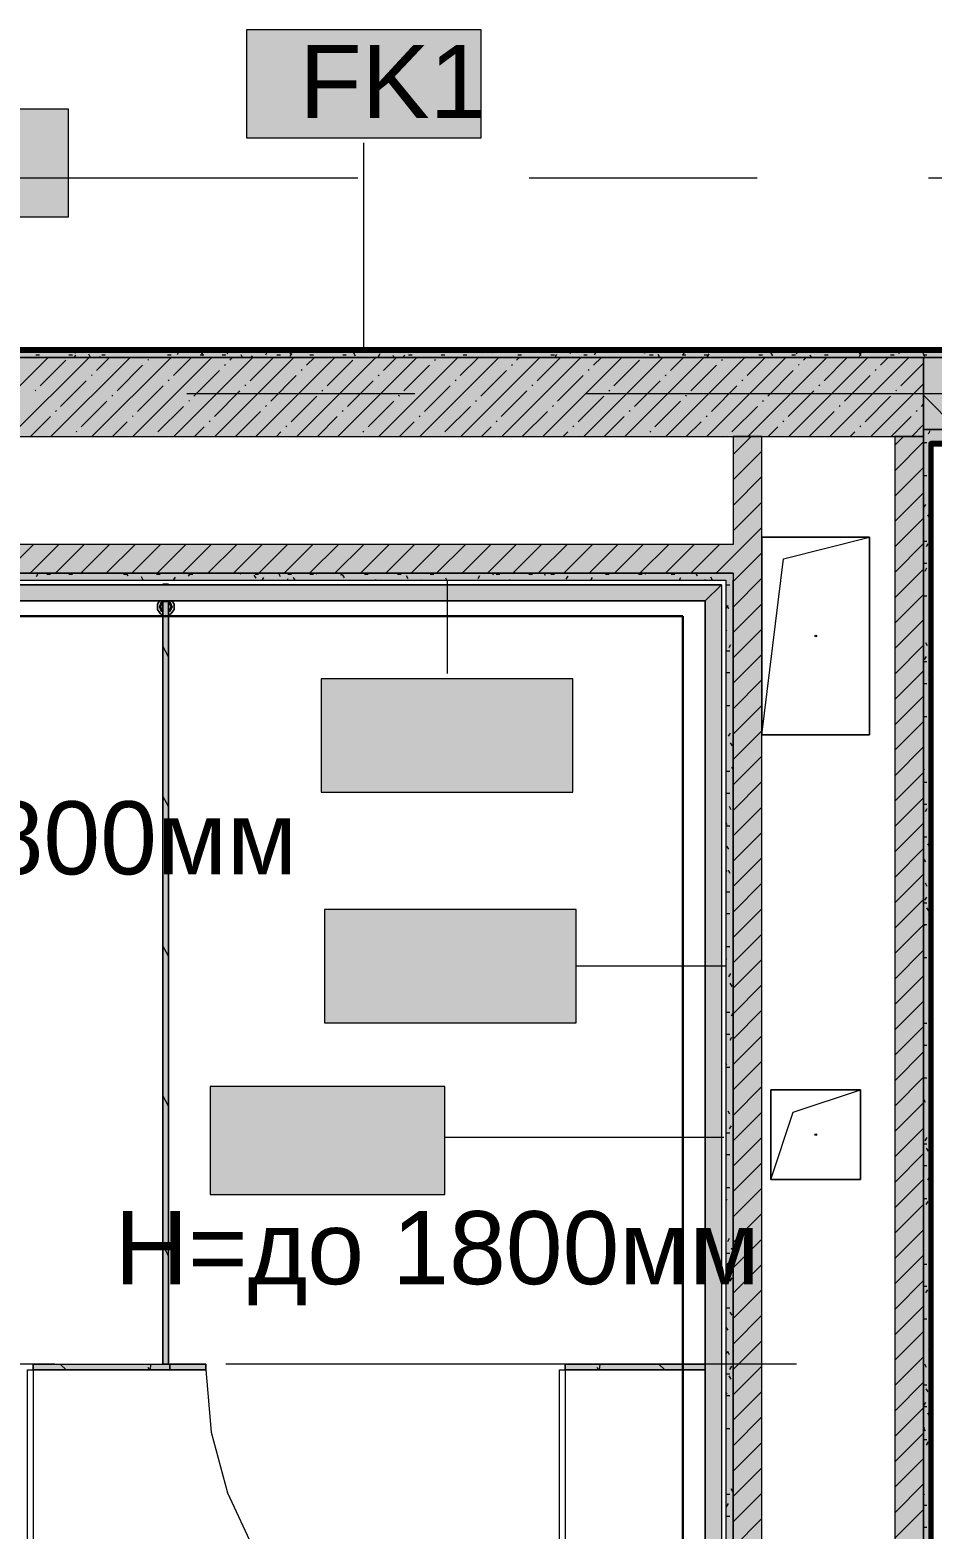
# Model space of a CAD drawing. Header units: millimetres. Extents: x -3817 to 677485, y -22715 to 103890.
# Drawn here: x 444122 to 446632, y 9259 to 13430 of the extents above; entities that cross this region are included whole.
import ezdxf

# ---------------------------------------------------------------- set-up
doc = ezdxf.new("R2010")
doc.units = ezdxf.units.MM
doc.layers.add('PDF _Геометрия', color=7, linetype='Continuous', true_color=0x1d1d1d)
doc.layers.add('PDF _Сплошная заливка', color=7, linetype='Continuous', true_color=0xffffff)
doc.layers.add('PDF _Текст', color=7, linetype='Continuous')
doc.styles.add('PDF GOST-Common', font='arial.ttf')

msp = doc.modelspace()

# ---------------------------------------------------------------- hatches: boundary and pattern name
at = {"layer": 'PDF _Сплошная заливка', "transparency": 33554559}
h = msp.add_hatch(color=256, dxfattribs=at)
h.paths.add_polyline_path([(443532.5, 12519), (448468.6, 12519), (448467.6, 12539), (443388.6, 12539), (443388.6, 12519)], flags=0)
h.paths.add_polyline_path([(438538.6, 12519), (443154.7, 12519), (443154.7, 12539), (438538.6, 12539), (438538.6, 12527)], flags=0)
h.paths.add_polyline_path([(436828.6, 12519), (437478.6, 12519), (437478.6, 12539), (436828.6, 12539), (436828.6, 12527)], flags=0)
h = msp.add_hatch(color=256, dxfattribs=at)
h.paths.add_polyline_path([(448488.6, 12319), (448488.6, 12519), (446608.6, 12519), (446608.6, 12319), (448057.8, 12319)], flags=0)
h.paths.add_polyline_path([(439208.6, 12319), (439208.6, 12519), (438508.6, 12519), (438508.6, 12319), (438538.6, 12319)], flags=0)
h.paths.add_polyline_path([(437508.6, 12319), (437508.6, 12519), (437028.6, 12519), (437028.6, 12319), (437478.6, 12319)], flags=0)
for points in [[(446608.6, 12299), (446608.6, 12519), (439208.6, 12519), (439208.6, 12299), (446528.6, 12299)], [(450258.6, 12279), (450258.6, 12319), (446608.6, 12319), (446608.6, 12279), (449350.7, 12279)], [(446078.6, 7319), (446158.6, 7319), (446158.6, 12299), (446078.6, 12299), (446078.6, 7339)], [(446528.6, 7319), (446608.6, 7319), (446608.6, 12299), (446528.6, 12299), (446528.6, 10137.9)], [(446608.6, 7099), (446628.6, 7099), (446628.6, 12278.5), (446608.6, 12279), (446608.6, 10137.9)], [(445471.9, 11919), (446078.6, 11919), (446078.6, 11999), (439288.6, 11999), (439288.6, 11919), (441248.6, 11919), (441248.6, 11959), (441253.6, 11959), (441253.6, 11919), (441792.4, 11919), (441804, 11939), (441838.6, 11919), (441843.6, 11919), (441843.6, 11959), (441848.6, 11959), (441848.6, 11919), (443048.6, 11919), (443048.6, 11959), (443053.6, 11959), (443053.6, 11919), (443592.4, 11919), (443604, 11939), (443638.6, 11919), (443643.6, 11919), (443643.6, 11959), (443648.6, 11959), (443648.6, 11919), (444825.4, 11919)], [(446058.6, 7339), (446078.6, 7339), (446078.6, 11899), (446058.6, 11899), (446058.6, 10137.9)]]:
    msp.add_hatch(color=256, dxfattribs=at).paths.add_polyline_path(points)
h = msp.add_hatch(color=256, dxfattribs=at)
h.paths.add_polyline_path([(446058.6, 11899), (446078.6, 11899), (446078.6, 11919), (443638.6, 11919), (443627.1, 11899), (445471.9, 11899)], flags=0)
h.paths.add_polyline_path([(439308.6, 11899), (441780.9, 11899), (441792.4, 11919), (439288.6, 11919), (439288.6, 11899)], flags=0)
h.paths.add_polyline_path([(443580.9, 11899), (443592.4, 11919), (441838.6, 11919), (441827.1, 11899), (443314, 11899)], flags=0)
at = {"layer": 'PDF _Сплошная заливка', "true_color": 0xd7cdc4, "transparency": 33554559}
h = msp.add_hatch(color=254, dxfattribs=at)
h.paths.add_polyline_path([(446001.1, 11841.5), (446046.1, 11886.5), (443619.9, 11886.5), (443593.9, 11841.5), (445471.9, 11841.5)], flags=0)
h.paths.add_polyline_path([(443314, 11841.5), (443547.7, 11841.5), (443573.7, 11886.5), (441819.9, 11886.5), (441793.9, 11841.5), (442886, 11841.5)], flags=0)
h.paths.add_polyline_path([(441593.1, 11841.5), (441747.7, 11841.5), (441773.7, 11886.5), (439321.1, 11886.5), (439366.1, 11841.5), (441269.9, 11841.5)], flags=0)
at = {"layer": 'PDF _Сплошная заливка', "true_color": 0xe2ddcd, "transparency": 33554559}
msp.add_hatch(color=254, dxfattribs=at).paths.add_polyline_path([(444492.1, 9718), (444508.1, 9718), (444508.1, 11838), (444492.1, 11838), (444492.1, 10137.9)])

# ---------------------------------------------------------------- linework, layer by layer
at = {"layer": 'PDF _Геометрия', "color": 7, "lineweight": 9}
for points in [[(445377.7, 13430.1), (444724.6, 13430.1), (444724.6, 13130.1), (445377.7, 13130.1)], [(444229.3, 13209.9), (443576.2, 13209.9), (443576.2, 12909.9), (444229.3, 12909.9)], [(446608.6, 12519), (448468.6, 12519), (446608.6, 12519), (446608.6, 12319), (446608.6, 12299), (446528.6, 12299), (446608.6, 12299), (446608.6, 12319)], [(446458.6, 12019), (446458.6, 11469), (446158.6, 11469), (446158.6, 12019)], [(446458.6, 12019), (446158.6, 12019), (446158.6, 11469), (446458.6, 11469)], [(446001.1, 7396.5), (446001.1, 11841.5), (446046.1, 11886.5), (446046.1, 7351.5), (445708.6, 7351.5), (445708.6, 7396.5), (445708.6, 7351.5), (446046.1, 7351.5), (446001.1, 7396.5), (445708.6, 7396.5)], [(444492.1, 11803.2), (444485.7, 11805.3), (444476.7, 11817.6), (444476.7, 11832.8), (444483, 11841.5), (444476.7, 11832.8), (444476.7, 11817.6), (444485.7, 11805.3)], [(444492.1, 11811), (444487.7, 11812.8), (444482.6, 11825.2), (444487.7, 11837.7), (444492.1, 11839.5), (444487.7, 11837.7), (444482.6, 11825.2), (444487.7, 11812.8)], [(444492.1, 11838), (444485.1, 11826.6), (444490, 11814.1), (444492.1, 11812.5)], [(444492.1, 11841.5), (444492.1, 9718), (444492.1, 11838)], [(444517.2, 11841.5), (444523.5, 11832.8), (444523.5, 11817.6), (444514.6, 11805.3), (444508.1, 11803.2), (444514.6, 11805.3), (444523.5, 11817.6), (444523.5, 11832.8)], [(444508.1, 11841.5), (444508.1, 11838), (444508.1, 9718)], [(444508.1, 11839.5), (444512.6, 11837.7), (444517.7, 11825.2), (444512.6, 11812.8), (444508.1, 11811), (444512.6, 11812.8), (444517.7, 11825.2), (444512.6, 11837.7)], [(444508.1, 11812.5), (444515.1, 11823.9), (444510.3, 11836.3), (444508.1, 11838)], [(445632.7, 11624.8), (444932.7, 11624.8), (444932.7, 11309.2), (445632.7, 11309.2)], [(445641.7, 10983.3), (444941.7, 10983.3), (444941.7, 10667.7), (445641.7, 10667.7)], [(445276.5, 10490.2), (444623.4, 10490.2), (444623.4, 10190.2), (445276.5, 10190.2)], [(446433.6, 10481.5), (446433.6, 10231.5), (446183.6, 10231.5), (446183.6, 10481.5)], [(446433.6, 10481.5), (446183.6, 10481.5), (446183.6, 10231.5), (446433.6, 10231.5)], [(445611.6, 9718), (445611.6, 9702)]]:
    msp.add_lwpolyline(points, close=True, dxfattribs=at)
for points in [[(445051.2, 12539.5), (445051.2, 13116.2)], [(446629.6, 7099), (446628.6, 7099), (446628.6, 12278.5)], [(446158.6, 11469), (446218.6, 11959), (446458.6, 12019)], [(446078.6, 11919), (443638.6, 11919), (446078.6, 11919), (446078.6, 11899), (446078.6, 7339), (446078.6, 7319), (445738.6, 7319), (446078.6, 7319), (446158.6, 7319)], [(444508.1, 11886.3), (444508.1, 11888), (444492.1, 11888), (444492.1, 11886.3)], [(445282.7, 11899), (445282.7, 11639.3)], [(446078.6, 7339), (446078.6, 11899)], [(446046.1, 11886.5), (443619.9, 11886.5), (446046.1, 11886.5), (446046.1, 7351.5)], [(446001.1, 11841.5), (443593.9, 11841.5), (446001.1, 11841.5), (446001.1, 7396.5)], [(444492.1, 11837), (444489.5, 11835.9), (444485.1, 11825.2), (444489.5, 11814.6), (444492.1, 11813.5)], [(444492.1, 11813.5), (444492.1, 11816.3), (444492.1, 11819.9), (444492.1, 11823.7), (444492.1, 11827.1), (444492.1, 11830.7), (444492.1, 11834.2), (444492.1, 11836.9)], [(444508.1, 11813.5), (444510.8, 11814.6), (444515.2, 11825.2), (444510.8, 11835.9), (444508.1, 11837)], [(444508.1, 11836.9), (444508.1, 11834.2), (444508.1, 11830.6), (444508.1, 11826.8), (444508.1, 11823.4), (444508.1, 11819.7), (444508.1, 11816.3), (444508.1, 11813.5)], [(446058.6, 10825.8), (445641.7, 10825.8)], [(446183.6, 10231.5), (446246.1, 10419), (446433.6, 10481.5)], [(446053.1, 10348.3), (445276.5, 10348.3)], [(443131.6, 9702), (443131.6, 9718), (443131.6, 9702), (443146.8, 9528.4), (443191.9, 9360), (443265.6, 9202), (443365.6, 9059.2), (443488.8, 8936), (443631.6, 8836), (443789.6, 8762.3), (443958, 8717.2), (444131.6, 8702), (444115.6, 8702), (444115.6, 9702), (444131.6, 9702), (444131.6, 8702)], [(444131.6, 9718), (444511.6, 9718), (444511.6, 9702), (444511.6, 9718)], [(444131.6, 9718), (444131.6, 9702), (444131.6, 9718)], [(444508.1, 9718), (444492.1, 9718)], [(444611.6, 9702), (444611.6, 9718), (444511.6, 9718), (444611.6, 9718), (444611.6, 9702), (444626.8, 9528.4), (444671.9, 9360), (444745.6, 9202), (444845.6, 9059.2), (444968.8, 8936), (445111.6, 8836), (445269.6, 8762.3), (445438, 8717.2), (445611.6, 8702), (445595.6, 8702), (445595.6, 9702), (445611.6, 9702), (445611.6, 8702)], [(446001.1, 9718), (445611.6, 9718), (446001.1, 9718)], [(444131.6, 9702), (444511.6, 9702), (444131.6, 9702)], [(444611.6, 9702), (444511.6, 9702), (444611.6, 9702)], [(446001.1, 9702), (445611.6, 9702), (446001.1, 9702)]]:
    msp.add_lwpolyline(points, dxfattribs=at)
at = {"layer": 'PDF _Геометрия', "color": 253, "lineweight": 9, "true_color": 0xaaaaaa}
for points in [[(443447.2, 13019), (445034.7, 13019)], [(445511, 13019), (446146, 13019)], [(446622.2, 13019), (447597.6, 13019), (450097.6, 13019)], [(444558.5, 12419), (445193.5, 12419)], [(445669.7, 12419), (447597.6, 12419), (450097.6, 12419)], [(443556.5, 9719), (444191.5, 9719)], [(444667.7, 9719), (446255.2, 9719)]]:
    msp.add_lwpolyline(points, dxfattribs=at)
at = {"layer": 'PDF _Геометрия', "color": 231, "lineweight": 70, "true_color": 0xff80c0}
for points in [[(448468.6, 12719), (448467.6, 12719), (448467.6, 12540), (443388.6, 12540), (443154.7, 12540), (438538.6, 12540), (438538.6, 12539), (443154.7, 12539), (443388.6, 12539), (448467.6, 12539)], [(445708.6, 7079), (445708.6, 7078), (446628.6, 7078), (446628.6, 7079), (446629.6, 7079), (446629.6, 7099), (446629.6, 12278.5), (446628.6, 12278.5)]]:
    msp.add_lwpolyline(points, dxfattribs=at)
at = {"layer": 'PDF _Геометрия', "color": 9, "lineweight": 9, "true_color": 0xc0c0c0}
for points in [[(438538.6, 12519), (438538.6, 12539), (443154.7, 12539), (443388.6, 12539), (448467.6, 12539)], [(450258.6, 12539), (450258.6, 12519), (450258.6, 12299), (448488.6, 12299), (448488.6, 12319), (446608.6, 12319), (450258.6, 12319), (450258.6, 12279), (446628.6, 12279), (446628.6, 12278.5)], [(443627.1, 11899), (446058.6, 11899), (446058.6, 7339), (445708.6, 7339), (445708.6, 7327)]]:
    msp.add_lwpolyline(points, dxfattribs=at)
for points in [[(443154.7, 12519), (438538.6, 12519), (439208.6, 12519), (443154.7, 12519), (443388.6, 12519), (446608.6, 12519), (443388.6, 12519)], [(439288.6, 11999), (439288.6, 12299), (446528.6, 12299), (446528.6, 7319), (446158.6, 7319), (446158.6, 12299), (446078.6, 12299), (446078.6, 11999)], [(446608.6, 7099), (446608.6, 7319), (446608.6, 12299), (446608.6, 12279)]]:
    msp.add_lwpolyline(points, close=True, dxfattribs=at)
at = {"layer": 'PDF _Геометрия', "lineweight": 9}
for points in [[(443952.5, 12299), (444172.5, 12519)], [(444066.6, 12299), (444286.6, 12519)], [(444180.6, 12299), (444400.6, 12519)], [(444294.7, 12299), (444514.7, 12519)], [(444307.4, 12482.8), (444343.6, 12519)], [(444408.7, 12299), (444628.7, 12519)], [(444450, 12511.3), (444452.4, 12513.7)], [(444521.3, 12468.6), (444571.7, 12519)], [(444522.8, 12299), (444742.8, 12519)], [(444636.8, 12299), (444856.8, 12519)], [(444678.1, 12511.3), (444685.8, 12519)], [(444735.1, 12454.3), (444799.8, 12519)], [(444750.9, 12299), (444970.9, 12519)], [(444864.9, 12299), (445084.9, 12519)], [(444891.9, 12497.1), (444913.9, 12519)], [(444979, 12299), (445199, 12519)], [(445093, 12299), (445313, 12519)], [(445105.8, 12482.8), (445142, 12519)], [(445207.1, 12299), (445427.1, 12519)], [(445248.3, 12511.3), (445250.7, 12513.7)], [(445319.6, 12468.6), (445370.1, 12519)], [(445321.1, 12299), (445541.1, 12519)], [(445435.2, 12299), (445655.2, 12519)], [(445476.4, 12511.3), (445484.1, 12519)], [(445533.5, 12454.3), (445598.2, 12519)], [(445549.2, 12299), (445769.2, 12519)], [(445663.3, 12299), (445883.3, 12519)], [(445690.3, 12497.1), (445712.2, 12519)], [(445777.3, 12299), (445997.3, 12519)], [(445891.4, 12299), (446111.4, 12519)], [(445904.1, 12482.8), (445940.3, 12519)], [(446005.4, 12299), (446225.4, 12519)], [(446046.7, 12511.3), (446049, 12513.7)], [(446118, 12468.6), (446168.4, 12519)], [(446119.5, 12299), (446339.5, 12519)], [(446233.5, 12299), (446453.5, 12519)], [(446274.8, 12511.3), (446282.5, 12519)], [(446331.8, 12454.3), (446396.5, 12519)], [(446347.6, 12299), (446567.6, 12519)], [(446488.6, 12497.1), (446510.5, 12519)], [(444150.6, 12440), (444221.9, 12511.3)], [(444293.2, 12468.6), (444295.5, 12470.9)], [(444364.5, 12425.8), (444435.7, 12497.1)], [(444578.3, 12411.5), (444649.6, 12482.8)], [(444663.8, 12497.1), (444666.2, 12499.4)], [(444877.7, 12482.8), (444880, 12485.2)], [(444949, 12440), (445020.2, 12511.3)], [(445091.5, 12468.6), (445093.9, 12470.9)], [(445162.8, 12425.8), (445234.1, 12497.1)], [(445376.6, 12411.5), (445447.9, 12482.8)], [(445462.2, 12497.1), (445464.5, 12499.4)], [(445676, 12482.8), (445678.4, 12485.2)], [(445747.3, 12440), (445818.6, 12511.3)], [(445889.9, 12468.6), (445892.2, 12470.9)], [(445961.1, 12425.8), (446032.4, 12497.1)], [(446175, 12411.5), (446246.3, 12482.8)], [(446260.5, 12497.1), (446262.9, 12499.4)], [(446474.4, 12482.8), (446476.7, 12485.2)], [(446545.6, 12440), (446608.6, 12503)], [(444207.6, 12383), (444278.9, 12454.3)], [(444421.5, 12368.8), (444492.8, 12440)], [(444507, 12454.3), (444509.4, 12456.7)], [(444720.9, 12440), (444723.2, 12442.4)], [(444792.1, 12397.3), (444863.4, 12468.6)], [(445006, 12383), (445077.3, 12454.3)], [(445219.8, 12368.8), (445291.1, 12440)], [(445305.4, 12454.3), (445307.7, 12456.7)], [(445519.2, 12440), (445521.6, 12442.4)], [(445590.5, 12397.3), (445661.8, 12468.6)], [(445804.3, 12383), (445875.6, 12454.3)], [(446018.2, 12368.8), (446089.4, 12440)], [(446103.7, 12454.3), (446106.1, 12456.7)], [(446317.5, 12440), (446319.9, 12442.4)], [(446388.8, 12397.3), (446460.1, 12468.6)], [(446461.6, 12299), (446608.6, 12446)], [(444136.4, 12425.8), (444138.7, 12428.2)], [(444264.7, 12326), (444335.9, 12397.3)], [(444350.2, 12411.5), (444352.6, 12413.9)], [(444564, 12397.3), (444566.4, 12399.6)], [(444635.3, 12354.5), (444706.6, 12425.8)], [(444849.2, 12340.3), (444920.4, 12411.5)], [(444934.7, 12425.8), (444937.1, 12428.2)], [(445063, 12326), (445134.3, 12397.3)], [(445148.5, 12411.5), (445150.9, 12413.9)], [(445362.4, 12397.3), (445364.8, 12399.6)], [(445433.7, 12354.5), (445504.9, 12425.8)], [(445647.5, 12340.3), (445718.8, 12411.5)], [(445733, 12425.8), (445735.4, 12428.2)], [(445861.3, 12326), (445932.6, 12397.3)], [(445946.9, 12411.5), (445949.3, 12413.9)], [(446160.7, 12397.3), (446163.1, 12399.6)], [(446232, 12354.5), (446303.3, 12425.8)], [(446445.9, 12340.3), (446517.1, 12411.5)], [(446531.4, 12425.8), (446533.8, 12428.2)], [(446602.7, 12383), (446608.6, 12389)], [(446703.4, 12319), (446608.6, 12413.8)], [(444123.6, 12299), (444179.1, 12354.5)], [(444193.4, 12368.8), (444195.7, 12371.1)], [(444407.2, 12354.5), (444409.6, 12356.9)], [(444478.5, 12311.7), (444549.8, 12383)], [(444693.9, 12299), (444763.6, 12368.8)], [(444777.9, 12383), (444780.2, 12385.4)], [(444922, 12299), (444977.5, 12354.5)], [(444991.7, 12368.8), (444994.1, 12371.1)], [(445205.6, 12354.5), (445207.9, 12356.9)], [(445276.8, 12311.7), (445348.1, 12383)], [(445492.2, 12299), (445562, 12368.8)], [(445576.2, 12383), (445578.6, 12385.4)], [(445720.3, 12299), (445775.8, 12354.5)], [(445790.1, 12368.8), (445792.4, 12371.1)], [(446003.9, 12354.5), (446006.3, 12356.9)], [(446075.2, 12311.7), (446146.5, 12383)], [(446290.5, 12299), (446360.3, 12368.8)], [(446374.6, 12383), (446376.9, 12385.4)], [(446518.6, 12299), (446574.2, 12354.5)], [(446588.4, 12368.8), (446590.8, 12371.1)], [(444250.4, 12311.7), (444252.8, 12314.1)], [(444351.7, 12299), (444393, 12340.3)], [(444579.8, 12299), (444606.8, 12326)], [(444621.1, 12340.3), (444623.4, 12342.6)], [(444807.9, 12299), (444820.6, 12311.7)], [(444834.9, 12326), (444837.3, 12328.4)], [(445048.7, 12311.7), (445051.1, 12314.1)], [(445150.1, 12299), (445191.3, 12340.3)], [(445378.2, 12299), (445405.2, 12326)], [(445419.4, 12340.3), (445421.8, 12342.6)], [(445606.3, 12299), (445619, 12311.7)], [(445633.2, 12326), (445635.6, 12328.4)], [(445847.1, 12311.7), (445849.5, 12314.1)], [(445948.4, 12299), (445989.7, 12340.3)], [(446176.5, 12299), (446203.5, 12326)], [(446217.8, 12340.3), (446220.1, 12342.6)], [(446404.6, 12299), (446417.3, 12311.7)], [(446431.6, 12326), (446434, 12328.4)], [(446575.7, 12299), (446608.6, 12332)], [(444465.8, 12299), (444466.6, 12299.9)], [(445264.1, 12299), (445265, 12299.9)], [(446062.5, 12299), (446063.3, 12299.9)], [(446078.6, 12248.8), (446128.8, 12299)], [(446528.6, 12274.6), (446553.1, 12299)], [(446528.6, 12203.8), (446608.6, 12283.8)], [(446078.6, 12178.1), (446158.6, 12258.1)], [(446078.6, 12107.4), (446158.6, 12187.4)], [(446528.6, 12133.1), (446608.6, 12213.1)], [(446528.6, 12062.4), (446608.6, 12142.4)], [(446078.6, 12036.7), (446158.6, 12116.7)], [(446528.6, 11991.7), (446608.6, 12071.7)], [(446031.7, 11919), (446078.6, 11966), (446158.6, 12046)], [(444051.8, 11919), (444131.8, 11999)], [(444122.5, 11919), (444202.5, 11999)], [(444193.2, 11919), (444273.2, 11999)], [(444263.9, 11919), (444343.9, 11999)], [(444334.6, 11919), (444414.6, 11999)], [(444405.3, 11919), (444485.3, 11999)], [(444476, 11919), (444556, 11999)], [(444546.7, 11919), (444626.7, 11999)], [(444617.4, 11919), (444697.4, 11999)], [(444688.2, 11919), (444768.2, 11999)], [(444758.9, 11919), (444838.9, 11999)], [(444829.6, 11919), (444909.6, 11999)], [(444900.3, 11919), (444980.3, 11999)], [(444971, 11919), (445051, 11999)], [(445041.7, 11919), (445121.7, 11999)], [(445112.4, 11919), (445192.4, 11999)], [(445183.1, 11919), (445263.1, 11999)], [(445253.8, 11919), (445333.8, 11999)], [(445324.6, 11919), (445404.6, 11999)], [(445395.3, 11919), (445475.3, 11999)], [(445466, 11919), (445546, 11999)], [(445536.7, 11919), (445616.7, 11999)], [(445607.4, 11919), (445687.4, 11999)], [(445678.1, 11919), (445758.1, 11999)], [(445748.8, 11919), (445828.8, 11999)], [(445819.5, 11919), (445899.5, 11999)], [(445890.2, 11919), (445970.2, 11999)], [(445960.9, 11919), (446040.9, 11999)], [(446078.6, 11895.3), (446158.6, 11975.3)], [(446528.6, 11921), (446608.6, 12001)], [(446528.6, 11850.3), (446608.6, 11930.3)], [(446078.6, 11824.6), (446158.6, 11904.6)], [(446528.6, 11779.6), (446608.6, 11859.6)], [(446078.6, 11753.8), (446158.6, 11833.8)], [(446078.6, 11683.1), (446158.6, 11763.1)], [(446528.6, 11708.9), (446608.6, 11788.9)], [(446078.6, 11612.4), (446158.6, 11692.4)], [(446528.6, 11638.2), (446608.6, 11718.2)], [(446528.6, 11567.5), (446608.6, 11647.5)], [(446078.6, 11541.7), (446158.6, 11621.7)], [(446528.6, 11496.7), (446608.6, 11576.7)], [(446078.6, 11471), (446158.6, 11551)], [(446078.6, 11400.3), (446158.6, 11480.3)], [(446528.6, 11426), (446608.6, 11506)], [(446528.6, 11355.3), (446608.6, 11435.3)], [(446078.6, 11329.6), (446158.6, 11409.6)], [(446528.6, 11284.6), (446608.6, 11364.6)], [(446078.6, 11258.9), (446158.6, 11338.9)], [(446078.6, 11188.2), (446158.6, 11268.2)], [(446528.6, 11213.9), (446608.6, 11293.9)], [(446528.6, 11143.2), (446608.6, 11223.2)], [(446078.6, 11117.5), (446158.6, 11197.5)], [(446528.6, 11072.5), (446608.6, 11152.5)], [(446078.6, 11046.7), (446158.6, 11126.7)], [(446078.6, 10976), (446158.6, 11056)], [(446528.6, 11001.8), (446608.6, 11081.8)], [(446528.6, 10931.1), (446608.6, 11011.1)], [(446078.6, 10905.3), (446158.6, 10985.3)], [(446528.6, 10860.3), (446608.6, 10940.3)], [(446078.6, 10834.6), (446158.6, 10914.6)], [(446528.6, 10789.6), (446608.6, 10869.6)], [(446078.6, 10763.9), (446158.6, 10843.9)], [(446078.6, 10693.2), (446158.6, 10773.2)], [(446528.6, 10718.9), (446608.6, 10798.9)], [(446528.6, 10648.2), (446608.6, 10728.2)], [(446078.6, 10622.5), (446158.6, 10702.5)], [(446528.6, 10577.5), (446608.6, 10657.5)], [(446078.6, 10551.8), (446158.6, 10631.8)], [(446078.6, 10481.1), (446158.6, 10561.1)], [(446528.6, 10506.8), (446608.6, 10586.8)], [(446528.6, 10436.1), (446608.6, 10516.1)], [(446078.6, 10410.3), (446158.6, 10490.3)], [(446528.6, 10365.4), (446608.6, 10445.4)], [(446078.6, 10339.6), (446158.6, 10419.6)], [(446078.6, 10268.9), (446158.6, 10348.9)], [(446528.6, 10294.7), (446608.6, 10374.7)], [(446528.6, 10223.9), (446608.6, 10304)], [(446078.6, 10198.2), (446158.6, 10278.2)], [(446528.6, 10153.2), (446608.6, 10233.2)], [(446078.6, 10127.5), (446158.6, 10207.5)], [(446078.6, 10056.8), (446158.6, 10136.8)], [(446528.6, 10082.5), (446608.6, 10162.5)], [(446078.6, 9986.1), (446158.6, 10066.1)], [(446528.6, 10011.8), (446608.6, 10091.8)], [(446528.6, 9941.1), (446608.6, 10021.1)], [(446078.6, 9915.4), (446158.6, 9995.4)], [(446528.6, 9870.4), (446608.6, 9950.4)], [(446078.6, 9844.7), (446158.6, 9924.7)], [(446078.6, 9773.9), (446158.6, 9853.9)], [(446528.6, 9799.7), (446608.6, 9879.7)], [(446528.6, 9729), (446608.6, 9809)], [(446078.6, 9703.2), (446158.6, 9783.2)], [(446528.6, 9658.3), (446608.6, 9738.3)], [(446078.6, 9632.5), (446158.6, 9712.5)], [(446078.6, 9561.8), (446158.6, 9641.8)], [(446528.6, 9587.6), (446608.6, 9667.6)], [(446528.6, 9516.8), (446608.6, 9596.8)], [(446078.6, 9491.1), (446158.6, 9571.1)], [(446528.6, 9446.1), (446608.6, 9526.1)], [(446078.6, 9420.4), (446158.6, 9500.4)], [(446078.6, 9349.7), (446158.6, 9429.7)], [(446528.6, 9375.4), (446608.6, 9455.4)], [(446528.6, 9304.7), (446608.6, 9384.7)], [(446078.6, 9279), (446158.6, 9359)], [(446528.6, 9234), (446608.6, 9314)], [(446078.6, 9208.3), (446158.6, 9288.3)]]:
    msp.add_lwpolyline(points, dxfattribs=at)
at = {"layer": 'PDF _Геометрия', "color": 253, "lineweight": 9, "true_color": 0x9b9b9b}
for points in [[(444139.8, 12537.3), (444138.8, 12539)], [(444139, 12526), (444149, 12526)], [(444151.4, 12539), (444149.7, 12536)], [(444230.4, 12526), (444240.5, 12526)], [(444249.4, 12530.2), (444244.4, 12538.9)], [(444249.1, 12525.4), (444245.4, 12519)], [(444291.1, 12519.1), (444286, 12527.8)], [(444317.1, 12521.3), (444315.8, 12519)], [(444321.8, 12526), (444331.9, 12526)], [(444385.5, 12538.4), (444385.1, 12539)], [(444504.7, 12526), (444514.8, 12526)], [(444536.5, 12535.4), (444531.5, 12526.7)], [(444563.2, 12535.4), (444561.1, 12539)], [(444573.7, 12539), (444573.1, 12537.9)], [(444596.2, 12526), (444606.2, 12526)], [(444604.8, 12524.2), (444599.8, 12532.9)], [(444657.1, 12526), (444667.2, 12526)], [(444672.9, 12528.3), (444667.8, 12537)], [(444713.5, 12519), (444709.5, 12525.9)], [(444740.6, 12523.2), (444738.2, 12519)], [(444782.2, 12534.4), (444777.2, 12525.6)], [(444809.5, 12526), (444819.6, 12526)], [(444850.3, 12530.3), (444845.2, 12521.6)], [(444850.6, 12525.3), (444845.6, 12534)], [(444901, 12526), (444911, 12526)], [(444992.4, 12526), (445002.5, 12526)], [(445028.3, 12522.3), (445023.3, 12531.1)], [(445065.4, 12519), (445064.9, 12519.9)], [(445096, 12529.2), (445091, 12520.5)], [(445135.8, 12519), (445132.9, 12524)], [(445164, 12525.1), (445160.5, 12519)], [(445175.3, 12526), (445185.3, 12526)], [(445266.7, 12526), (445276.8, 12526)], [(445311.8, 12519), (445310.6, 12521)], [(445327.7, 12526), (445337.7, 12526)], [(445383.2, 12539), (445378.3, 12530.5)], [(445410.1, 12531.6), (445405.8, 12539)], [(445480.1, 12526), (445490.1, 12526)], [(445571.5, 12526), (445581.6, 12526)], [(445587.5, 12527), (445582.8, 12519)], [(445629.1, 12538.1), (445624.1, 12529.4)], [(445663, 12526), (445673, 12526)], [(445697.1, 12534.1), (445692.1, 12525.3)], [(445723.9, 12536.8), (445722.6, 12539)], [(445833.5, 12529.7), (445828.5, 12538.4)], [(445845.8, 12526), (445855.9, 12526)], [(445874.9, 12519), (445870.1, 12527.3)], [(445937.3, 12526), (445947.3, 12526)], [(445942.9, 12533), (445937.8, 12524.3)], [(445969.6, 12537.9), (445968.9, 12539)], [(445998.2, 12526), (446008.3, 12526)], [(446010.9, 12528.9), (446005.9, 12520.2)], [(446147.3, 12534.9), (446144.9, 12539)], [(446150.6, 12526), (446160.7, 12526)], [(446188.9, 12523.7), (446183.9, 12532.4)], [(446227.9, 12539), (446225.2, 12534.3)], [(446242.1, 12526), (446252.1, 12526)], [(446257, 12527.8), (446251.9, 12536.5)], [(446297.2, 12519), (446293.6, 12525.4)], [(446333.5, 12526), (446343.6, 12526)], [(446392.7, 12519.6), (446392.3, 12519)], [(446434.3, 12530.8), (446429.3, 12522.1)], [(446434.7, 12524.8), (446429.6, 12533.5)], [(446474.3, 12539), (446470.9, 12533.2)], [(446516.4, 12526), (446526.5, 12526)], [(446544, 12537.8), (446539, 12529.1)], [(446612.4, 12521.8), (446607.3, 12530.5)], [(446607.8, 12526), (446617.9, 12526)], [(446626.2, 12314.4), (446621.2, 12305.7)], [(446608.6, 12282.2), (446617.9, 12282.2)], [(446608.6, 12190.8), (446617.9, 12190.8)], [(446613.9, 12110.3), (446608.9, 12101.6)], [(446625.7, 12072), (446620.7, 12080.7)], [(446608.6, 12007.9), (446617.9, 12007.9)], [(446621, 12000.7), (446616, 11991.9)], [(446608.6, 11946.9), (446617.9, 11946.9)], [(446616.9, 11932.6), (446611.9, 11923.9)], [(444144.3, 11917.2), (444139.3, 11908.5)], [(444169.4, 11916.4), (444179.5, 11916.4)], [(444230.4, 11916.4), (444240.5, 11916.4)], [(444286.2, 11917.9), (444285.6, 11919)], [(444382.8, 11916.4), (444392.9, 11916.4)], [(444395.9, 11910.8), (444391.2, 11919)], [(444437.5, 11899.7), (444432.5, 11908.4)], [(444474.2, 11916.4), (444484.3, 11916.4)], [(444526.1, 11907.9), (444521.1, 11899.2)], [(444567.7, 11919), (444562.7, 11910.4)], [(444565.7, 11916.4), (444575.7, 11916.4)], [(444673.3, 11919), (444672.4, 11917.4)], [(444709.6, 11916), (444707.9, 11919)], [(444751.3, 11904.9), (444746.2, 11913.6)], [(444748.6, 11916.4), (444758.6, 11916.4)], [(444771.9, 11906.8), (444767.4, 11899)], [(444819.3, 11909), (444814.3, 11917.7)], [(444839.9, 11902.7), (444837.7, 11899)], [(444840, 11916.4), (444850.1, 11916.4)], [(444860.2, 11899), (444855.9, 11906.5)], [(444901, 11916.4), (444911, 11916.4)], [(444919.7, 11919), (444918.1, 11916.3)], [(444990.1, 11919), (444986.2, 11912.2)], [(444997, 11906), (444992, 11914.7)], [(445053.4, 11916.4), (445063.4, 11916.4)], [(445085.6, 11901.6), (445084.1, 11899)], [(445144.8, 11916.4), (445154.9, 11916.4)], [(445174.7, 11903), (445169.7, 11911.7)], [(445212.2, 11899), (445211.3, 11900.5)], [(445236.2, 11916.4), (445246.3, 11916.4)], [(445282.6, 11899), (445279.3, 11904.6)], [(445373, 11911.7), (445368, 11903)], [(445412.4, 11919), (445409.6, 11914.1)], [(445419.1, 11916.4), (445429.2, 11916.4)], [(445458.6, 11899), (445457, 11901.6)], [(445510.6, 11916.4), (445520.6, 11916.4)], [(445556.5, 11912.2), (445552.6, 11919)], [(445571.5, 11916.4), (445581.6, 11916.4)], [(445577.1, 11899.4), (445576.8, 11899)], [(445618.7, 11910.6), (445613.7, 11901.9)], [(445686.8, 11906.5), (445682.4, 11899)], [(445723.9, 11916.4), (445734, 11916.4)], [(445815.4, 11916.4), (445825.4, 11916.4)], [(445834.8, 11919), (445833, 11916)], [(445870.3, 11917.4), (445869.4, 11919)], [(445906.8, 11916.4), (445916.9, 11916.4)], [(445932.5, 11905.4), (445928.8, 11899)], [(445979.9, 11910.3), (445974.9, 11919)], [(446000.5, 11901.3), (445999.2, 11899)], [(446021.6, 11899.2), (446016.6, 11907.9)], [(446628.1, 11891), (446623, 11882.3)], [(446059.2, 11886), (446069.3, 11886)], [(446611.6, 11852.7), (446608.6, 11857.7)], [(446608.6, 11855.5), (446617.9, 11855.5)], [(446064.5, 11829.2), (446059.5, 11820.5)], [(446067.3, 11820), (446062.3, 11828.7)], [(446060.4, 11761.2), (446058.6, 11758.1)], [(446619.7, 11716.6), (446614.7, 11725.3)], [(446059.2, 11703.1), (446069.3, 11703.1)], [(446071.6, 11719.6), (446066.5, 11710.8)], [(446615.8, 11686.9), (446610.8, 11678.2)], [(446059.2, 11642.1), (446069.3, 11642.1)], [(446608.6, 11672.6), (446617.9, 11672.6)], [(446627, 11645.3), (446622, 11636.5)], [(446608.6, 11611.6), (446617.9, 11611.6)], [(446059.3, 11515.5), (446058.6, 11514.3)], [(446059.2, 11550.7), (446069.3, 11550.7)], [(446608.6, 11520.2), (446617.9, 11520.2)], [(446070.5, 11473.8), (446065.4, 11465.1)], [(446076.6, 11438.2), (446071.5, 11446.9)], [(446078.6, 11427), (446076.6, 11423.5)], [(446059.2, 11367.8), (446069.3, 11367.8)], [(446078.6, 11373.6), (446075.6, 11378.9)], [(446610.6, 11373.1), (446608.6, 11369.6)], [(446059.2, 11306.8), (446069.3, 11306.8)], [(446608.6, 11337.3), (446617.9, 11337.3)], [(446628.6, 11335.4), (446624, 11343.5)], [(446073.6, 11260.5), (446068.5, 11269.2)], [(446608.6, 11276.4), (446617.9, 11276.4)], [(446617.7, 11263.5), (446612.7, 11254.7)], [(446628.6, 11274.4), (446628, 11275.5)], [(446062.4, 11218.9), (446058.6, 11225.4)], [(446059.2, 11215.4), (446069.3, 11215.4)], [(446608.6, 11184.9), (446617.9, 11184.9)], [(446066.5, 11150.8), (446061.5, 11159.5)], [(446626, 11157.1), (446621, 11165.8)], [(446614.8, 11115.5), (446609.8, 11124.2)], [(446061.2, 11092), (446058.6, 11087.6)], [(446070.6, 11082.8), (446065.6, 11091.5)], [(446618.9, 11047.4), (446613.9, 11056.1)], [(446059.4, 11041.2), (446058.6, 11042.5)], [(446059.2, 11032.5), (446069.3, 11032.5)], [(446616.6, 11017.7), (446611.6, 11009)], [(446059.2, 10971.6), (446069.3, 10971.6)], [(446078.6, 11000.3), (446078.5, 11000)], [(446608.6, 11002), (446617.9, 11002)], [(446623, 10979.4), (446618, 10988.1)], [(446627.8, 10976.1), (446622.8, 10967.4)], [(446611.9, 10937.8), (446608.6, 10943.3)], [(446608.6, 10941.1), (446617.9, 10941.1)], [(446060.1, 10846.3), (446058.6, 10843.7)], [(446059.2, 10880.1), (446069.3, 10880.1)], [(446608.6, 10849.6), (446617.9, 10849.6)], [(446071.3, 10804.6), (446066.2, 10795.9)], [(446075.8, 10769), (446070.7, 10777.7)], [(446628.6, 10794.7), (446625.7, 10789.7)], [(446608.9, 10760.1), (446608.6, 10760.4)], [(446059.2, 10697.2), (446069.3, 10697.2)], [(446078.3, 10695), (446073.3, 10686.3)], [(446059.2, 10636.3), (446069.3, 10636.3)], [(446608.6, 10666.8), (446617.9, 10666.8)], [(446628.2, 10665.6), (446623.2, 10674.3)], [(446074.3, 10626.9), (446069.2, 10618.2)], [(446608.6, 10605.8), (446617.9, 10605.8)], [(446061.6, 10549.7), (446058.6, 10554.8)], [(446059.2, 10544.8), (446069.3, 10544.8)], [(446608.6, 10514.4), (446617.9, 10514.4)], [(446628.6, 10550.8), (446624.6, 10543.9)], [(446614, 10446.3), (446609, 10455)], [(446069.8, 10413.6), (446064.8, 10422.3)], [(446059.2, 10362), (446069.3, 10362)], [(446073.2, 10381.2), (446068.1, 10372.5)], [(446617.4, 10348.5), (446612.4, 10339.8)], [(446608.6, 10331.5), (446617.9, 10331.5)], [(446622.2, 10310.2), (446617.2, 10318.9)], [(446059.2, 10301), (446069.3, 10301)], [(446608.6, 10270.5), (446617.9, 10270.5)], [(446624.5, 10238.9), (446619.5, 10230.2)], [(446060.9, 10177.1), (446058.6, 10173.2)], [(446059.2, 10209.6), (446069.3, 10209.6)], [(446608.6, 10179.1), (446617.9, 10179.1)], [(446620.4, 10170.8), (446615.4, 10162.1)], [(446628.6, 10124.1), (446626.5, 10120.5)], [(446068, 10067.4), (446063, 10058.7)], [(446059.2, 10026.7), (446069.3, 10026.7)], [(446078.6, 10032.5), (446074, 10040.5)], [(446063.9, 9999.4), (446058.9, 9990.7)], [(446078.6, 9971.6), (446078.1, 9972.5)], [(446608.6, 9996.2), (446617.9, 9996.2)], [(446059.2, 9965.7), (446069.3, 9965.7)], [(446075.1, 9957.8), (446070, 9949.1)], [(446608.6, 9935.2), (446617.9, 9935.2)], [(446628.6, 9933.3), (446626.4, 9937.1)], [(446619.3, 9925.1), (446614.3, 9916.4)], [(446059.2, 9874.3), (446069.3, 9874.3)], [(446076.1, 9854.1), (446071, 9862.8)], [(446608.6, 9843.8), (446617.9, 9843.8)], [(446628.6, 9880.3), (446625.4, 9874.8)], [(446064.9, 9812.5), (446059.9, 9821.2)], [(446062.8, 9753.7), (446058.6, 9746.5)], [(446069, 9744.4), (446064, 9753.2)], [(446628.5, 9750.7), (446623.5, 9759.4)], [(446059.2, 9691.4), (446069.3, 9691.4)], [(446073.1, 9676.4), (446068, 9685.1)], [(446074, 9712), (446068.9, 9703.3)], [(446617.3, 9709.1), (446612.3, 9717.8)], [(446061.9, 9634.8), (446058.6, 9640.4)], [(446608.6, 9660.9), (446617.9, 9660.9)], [(446621.4, 9641), (446616.4, 9649.8)], [(446059.2, 9630.4), (446069.3, 9630.4)], [(446608.6, 9600), (446617.9, 9600)], [(446614.1, 9611.3), (446609.1, 9602.6)], [(446625.5, 9573), (446620.5, 9581.7)], [(446059.2, 9539), (446069.3, 9539)], [(446610.1, 9543.3), (446608.6, 9540.8)], [(446614.3, 9531.4), (446609.3, 9540.1)], [(446608.6, 9508.5), (446617.9, 9508.5)], [(446621.2, 9501.7), (446616.2, 9493)], [(446058.9, 9457.1), (446058.6, 9457.6)], [(446059.2, 9356.1), (446069.3, 9356.1)], [(446078.2, 9362.6), (446073.2, 9371.4)], [(446611.3, 9353.7), (446608.6, 9358.4)], [(446064.7, 9330.2), (446059.7, 9321.5)], [(446608.6, 9325.6), (446617.9, 9325.6)], [(446059.2, 9295.2), (446069.3, 9295.2)], [(446609, 9297.6), (446608.6, 9297)], [(446608.6, 9264.7), (446617.9, 9264.7)], [(446628.6, 9262.8), (446625.6, 9268)]]:
    msp.add_lwpolyline(points, dxfattribs=at)
at = {"layer": 'PDF _Геометрия', "color": 231, "lineweight": 70, "true_color": 0xff80c0}
msp.add_lwpolyline([(446628.6, 12279), (450258.6, 12279), (450258.6, 12280), (446628.6, 12280)], close=True, dxfattribs=at)
at = {"layer": 'PDF _Геометрия', "color": 231, "lineweight": 9, "true_color": 0xff80c0}
msp.add_lwpolyline([(446628.6, 12278.5), (446628.6, 7099)], dxfattribs=at)
at = {"layer": 'PDF _Геометрия', "color": 231, "lineweight": 30, "true_color": 0xff80c0}
msp.add_lwpolyline([(445938.6, 11799), (439408.6, 11799), (439408.6, 10099), (439638.6, 10099), (439638.6, 7869), (440458.6, 7869), (440458.6, 7669), (443488.6, 7669), (443488.6, 7439), (445938.6, 7439)], close=True, dxfattribs=at)
at = {"layer": 'PDF _Геометрия', "color": 9, "lineweight": 9, "true_color": 0xc3c3c1}
for points in [[(444508.1, 11685.8), (444492.1, 11715.3)], [(444508.1, 11269.3), (444492.1, 11298.8)], [(444508.1, 10852.8), (444492.1, 10882.3)], [(444508.1, 10436.3), (444492.1, 10465.8)], [(444508.1, 10019.8), (444492.1, 10049.3)], [(444223.1, 9702), (444206.1, 9718)], [(444457.4, 9702), (444459, 9718)], [(445706.9, 9702), (445708.5, 9718)], [(445889.1, 9702), (445872.1, 9718)], [(444454.7, 9702), (444451, 9708.7)], [(445704.2, 9702), (445700.5, 9708.8)]]:
    msp.add_lwpolyline(points, dxfattribs=at)
at = {"layer": 'PDF _Геометрия', "color": 7, "lineweight": 9}
for centre in [(446308.6, 11744), (446308.6, 10356.5)]:
    msp.add_circle(centre, 2.5, dxfattribs=at)
at = {"layer": 'PDF _Сплошная заливка', "lineweight": 9, "transparency": 33554559}
for points in [[(445377.7, 13430.1), (444724.6, 13430.1), (445377.7, 13130.1), (444724.6, 13130.1)], [(444229.3, 13209.9), (443576.2, 13209.9), (444229.3, 12909.9), (443576.2, 12909.9)], [(445632.7, 11624.8), (444932.7, 11624.8), (445632.7, 11309.2), (444932.7, 11309.2)], [(445641.7, 10983.3), (444941.7, 10983.3), (445641.7, 10667.7), (444941.7, 10667.7)], [(445276.5, 10490.2), (444623.4, 10490.2), (445276.5, 10190.2), (444623.4, 10190.2)]]:
    msp.add_solid(points, dxfattribs=at)
at = {"layer": 'PDF _Сплошная заливка', "color": 254, "lineweight": 35, "true_color": 0xd7cdc4, "transparency": 33554559}
msp.add_solid([(446046.1, 7351.5), (446046.1, 11886.5), (446001.1, 7396.5), (446001.1, 11841.5)], dxfattribs=at)
at = {"layer": 'PDF _Сплошная заливка', "color": 254, "lineweight": 35, "true_color": 0xe2ddcd, "transparency": 33554559}
for points in [[(444492.1, 11838), (444508.1, 11838), (444492.1, 11841.5), (444508.1, 11841.5)], [(444511.6, 9702), (444511.6, 9718), (444131.6, 9702), (444131.6, 9718)], [(444611.6, 9702), (444611.6, 9718), (444511.6, 9702), (444511.6, 9718)], [(446001.1, 9702), (446001.1, 9718), (445611.6, 9702), (445611.6, 9718)]]:
    msp.add_solid(points, dxfattribs=at)
at = {"layer": 'PDF _Сплошная заливка', "color": 254, "lineweight": 35, "true_color": 0xffb9dc, "transparency": 33554559}
msp.add_solid([(446628.6, 7099), (446629.6, 7099), (446628.6, 10137.9)], dxfattribs=at)

# ---------------------------------------------------------------- texts
at = {"layer": 'PDF _Текст', "insert": (444871.7, 13286.7), "char_height": 203.2, "attachment_point": 4, "style": 'PDF GOST-Common'}
msp.add_mtext('FK1', dxfattribs=at)
at = {"layer": 'PDF _Текст', "color": 250, "true_color": 0x3c3c3c, "char_height": 203.2, "attachment_point": 4, "style": 'PDF GOST-Common'}
for insert in [(443071, 11153.1), (444357.5, 10012.7)]:
    msp.add_mtext('Н=до 1800мм', dxfattribs=dict(at, insert=insert))

doc.saveas('drawing.dxf')
